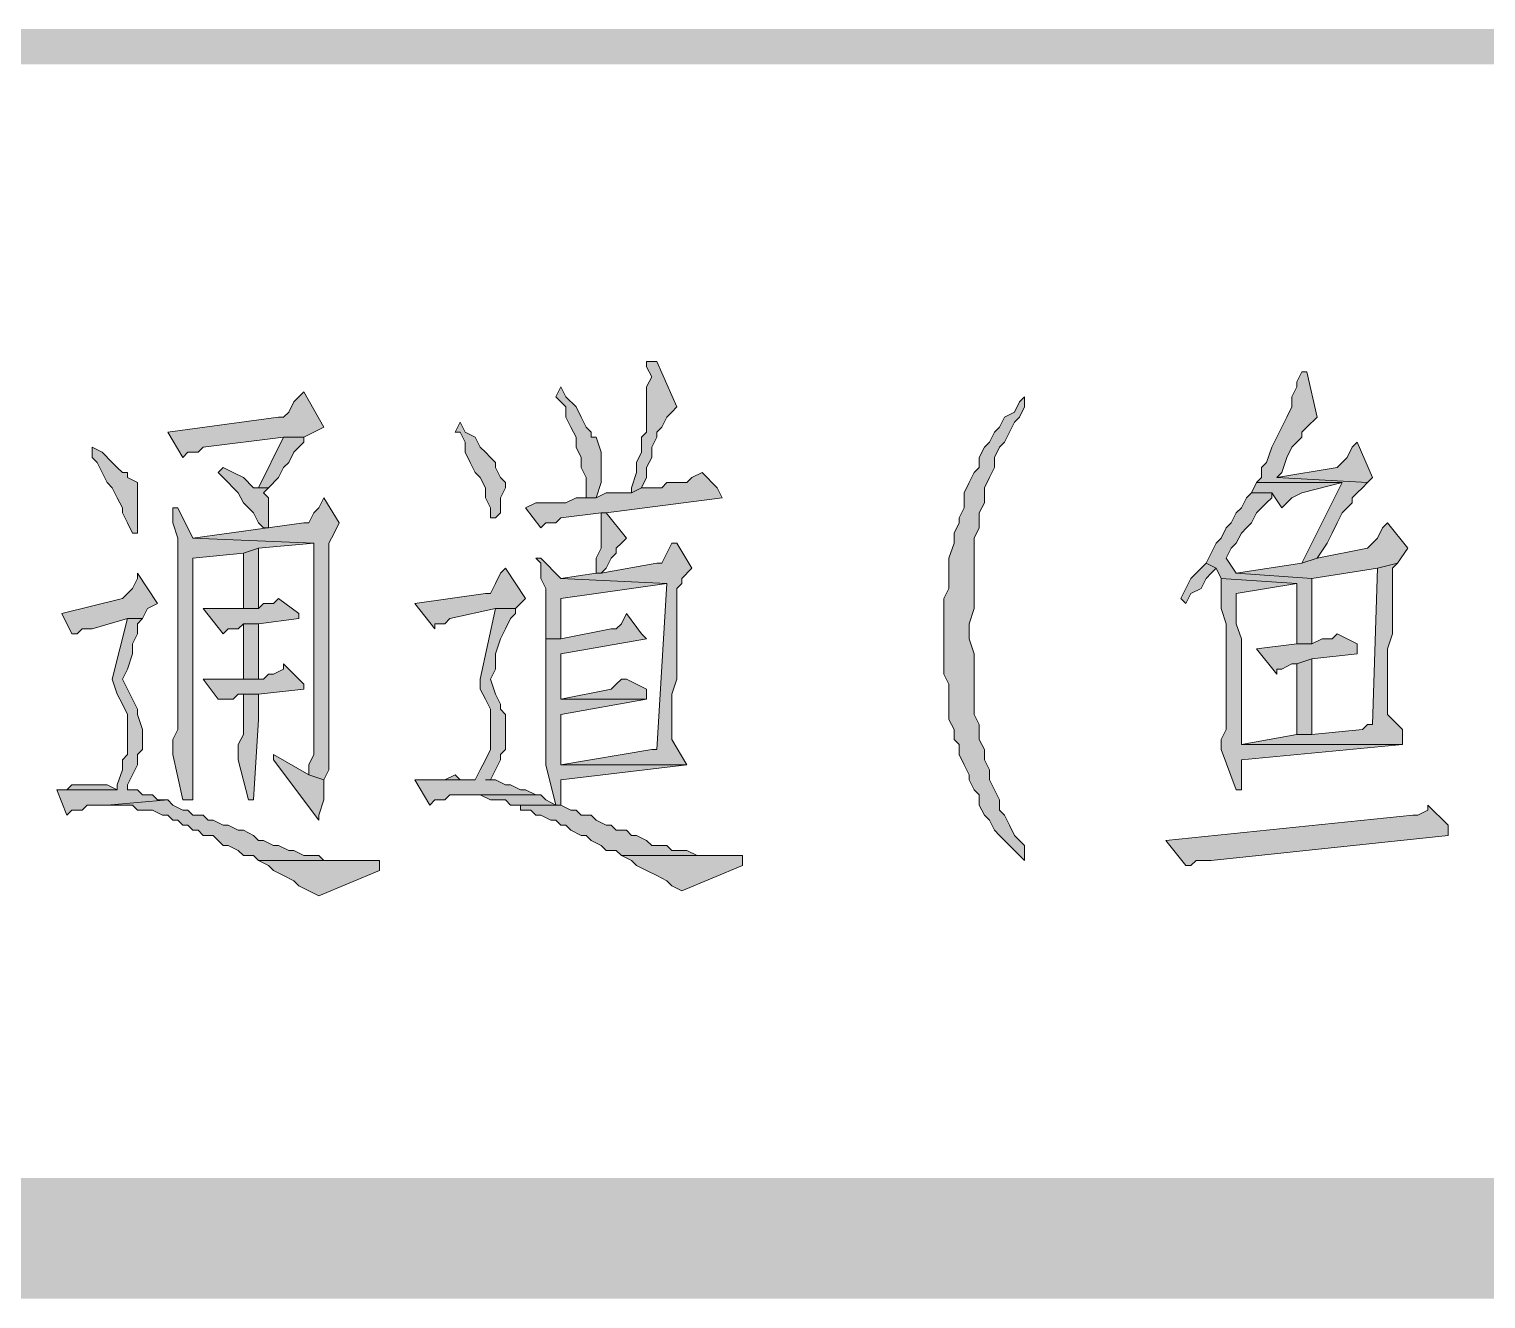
# Model space of a CAD drawing. Header units: inches. Extents: x 20 to 409, y 5 to 283.
# Drawn here: x 98.12 to 110.35, y 5.1 to 15.77 of the extents above; entities that cross this region are included whole.
import ezdxf

# ---------------------------------------------------------------- set-up
doc = ezdxf.new("R2010")
doc.units = ezdxf.units.IN
doc.header["$MEASUREMENT"] = 0
doc.layers.add('C00-00-00', color=7, linetype='Continuous')

msp = doc.modelspace()

# ---------------------------------------------------------------- hatches: boundary and pattern name
at = {"layer": 'C00-00-00'}
h = msp.add_hatch(color=0, dxfattribs=at)
h.dxf.hatch_style = 2
h.paths.add_polyline_path([(28.33, 15.766), (28.33, 15.469), (408.314, 15.766)])
h = msp.add_hatch(color=0, dxfattribs=at)
h.dxf.hatch_style = 2
h.paths.add_polyline_path([(28.33, 15.469), (408.314, 15.766), (408.314, 15.469)])
h = msp.add_hatch(color=0, dxfattribs=at)
h.dxf.hatch_style = 2
h.paths.add_polyline_path([(103.387, 12.972), (103.302, 12.972), (103.302, 12.929), (103.345, 12.845), (103.302, 12.76), (103.302, 12.379), (103.26, 12.337), (103.26, 12.21), (103.218, 12.125), (103.218, 12.04), (103.175, 11.913), (103.175, 11.871), (103.26, 11.913), (103.302, 11.998), (103.302, 12.083), (103.345, 12.167), (103.345, 12.252), (103.387, 12.337), (103.387, 12.379), (103.429, 12.421), (103.472, 12.506), (103.514, 12.548), (103.556, 12.591)])
h = msp.add_hatch(color=0, dxfattribs=at)
h.dxf.hatch_style = 2
h.paths.add_polyline_path([(108.848, 12.887), (108.806, 12.887), (108.763, 12.802), (108.763, 12.76), (108.721, 12.675), (108.721, 12.591), (108.679, 12.506), (108.636, 12.421), (108.594, 12.337), (108.552, 12.252), (108.509, 12.125), (108.467, 12.083), (108.467, 11.998), (108.425, 11.956), (109.144, 11.956), (108.806, 11.278), (108.933, 11.321), (109.017, 11.448), (109.06, 11.532), (109.102, 11.617), (109.144, 11.702), (109.187, 11.744), (109.229, 11.786), (109.229, 11.829), (109.271, 11.871), (109.314, 11.913), (109.356, 11.956), (108.594, 11.998), (108.636, 12.04), (108.679, 12.167), (108.721, 12.252), (108.763, 12.294), (108.806, 12.337), (108.806, 12.379), (108.848, 12.421), (108.933, 12.506)])
h = msp.add_hatch(color=0, dxfattribs=at)
h.dxf.hatch_style = 2
h.paths.add_polyline_path([(102.583, 12.76), (102.54, 12.675), (102.583, 12.633), (102.625, 12.591), (102.625, 12.506), (102.667, 12.421), (102.71, 12.337), (102.71, 12.252), (102.752, 12.167), (102.752, 12.083), (102.794, 11.998), (102.794, 11.829), (102.879, 11.829), (102.921, 11.956), (102.921, 12.21), (102.879, 12.337), (102.837, 12.337), (102.837, 12.379), (102.794, 12.421), (102.752, 12.506), (102.71, 12.591), (102.625, 12.675)])
h = msp.add_hatch(color=0, dxfattribs=at)
h.dxf.hatch_style = 2
h.paths.add_polyline_path([(100.424, 12.718), (100.339, 12.633), (100.297, 12.548), (100.254, 12.506), (100.212, 12.506), (99.281, 12.379), (99.408, 12.167), (99.45, 12.21), (99.535, 12.21), (99.577, 12.252), (100.254, 12.337), (100.424, 12.337), (100.508, 12.379), (100.593, 12.421)])
h = msp.add_hatch(color=0, dxfattribs=at)
h.dxf.hatch_style = 2
h.paths.add_polyline_path([(106.477, 12.675), (106.435, 12.633), (106.393, 12.548), (106.308, 12.506), (106.266, 12.421), (106.223, 12.379), (106.181, 12.294), (106.139, 12.252), (106.096, 12.167), (106.096, 12.083), (106.054, 12.04), (106.012, 11.956), (105.969, 11.871), (105.969, 11.744), (105.927, 11.659), (105.927, 11.617), (105.885, 11.532), (105.885, 11.448), (105.842, 11.321), (105.842, 11.067), (105.8, 10.982), (105.8, 10.855), (105.8, 10.77), (105.8, 10.347), (105.842, 10.262), (105.842, 9.966), (105.885, 9.881), (105.885, 9.797), (105.927, 9.754), (105.927, 9.67), (105.969, 9.585), (106.012, 9.5), (106.012, 9.458), (106.054, 9.373), (106.096, 9.331), (106.096, 9.246), (106.139, 9.162), (106.181, 9.119), (106.223, 9.035), (106.266, 8.992), (106.35, 8.908), (106.393, 8.865), (106.435, 8.823), (106.477, 8.781), (106.477, 8.908), (106.435, 8.95), (106.393, 8.992), (106.35, 9.077), (106.308, 9.162), (106.266, 9.204), (106.266, 9.289), (106.223, 9.373), (106.181, 9.458), (106.181, 9.543), (106.139, 9.627), (106.139, 9.712), (106.096, 9.797), (106.096, 9.924), (106.054, 10.008), (106.054, 10.516), (106.012, 10.643), (106.012, 10.77), (106.054, 10.897), (106.054, 11.49), (106.096, 11.575), (106.096, 11.702), (106.139, 11.786), (106.139, 11.913), (106.181, 11.998), (106.223, 12.083), (106.223, 12.167), (106.266, 12.252), (106.308, 12.294), (106.35, 12.379), (106.393, 12.464), (106.435, 12.506), (106.477, 12.591)])
h = msp.add_hatch(color=0, dxfattribs=at)
h.dxf.hatch_style = 2
h.paths.add_polyline_path([(101.736, 12.464), (101.694, 12.379), (101.736, 12.379), (101.778, 12.294), (101.778, 12.21), (101.821, 12.125), (101.863, 12.04), (101.905, 11.998), (101.948, 11.913), (101.948, 11.829), (101.99, 11.744), (101.99, 11.659), (102.032, 11.659), (102.075, 11.702), (102.075, 11.829), (102.117, 11.913), (102.117, 11.956), (102.075, 11.998), (102.032, 12.083), (102.032, 12.125), (101.99, 12.167), (101.948, 12.21), (101.905, 12.252), (101.863, 12.337), (101.778, 12.379)])
h = msp.add_hatch(color=0, dxfattribs=at)
h.dxf.hatch_style = 2
h.paths.add_polyline_path([(98.646, 12.252), (98.646, 12.167), (98.688, 12.125), (98.73, 12.04), (98.773, 11.956), (98.815, 11.913), (98.857, 11.829), (98.9, 11.744), (98.9, 11.702), (98.942, 11.617), (98.984, 11.532), (99.027, 11.532), (99.027, 11.659), (99.027, 11.956), (98.942, 11.998), (98.942, 12.04), (98.9, 12.04), (98.857, 12.083), (98.815, 12.125), (98.73, 12.21)])
h = msp.add_hatch(color=0, dxfattribs=at)
h.dxf.hatch_style = 2
h.paths.add_polyline_path([(100.424, 12.337), (100.254, 12.337), (100.043, 11.913), (100.127, 11.913), (100.212, 11.998), (100.254, 12.083), (100.297, 12.125), (100.339, 12.21), (100.381, 12.252), (100.424, 12.294)])
h = msp.add_hatch(color=0, dxfattribs=at)
h.dxf.hatch_style = 2
h.paths.add_polyline_path([(109.271, 12.294), (109.229, 12.252), (109.187, 12.167), (109.144, 12.125), (109.102, 12.083), (108.594, 11.998), (109.356, 11.956), (109.398, 11.998)])
h = msp.add_hatch(color=0, dxfattribs=at)
h.dxf.hatch_style = 2
h.paths.add_polyline_path([(99.746, 12.083), (99.704, 12.04), (99.789, 11.956), (99.831, 11.913), (99.873, 11.871), (99.916, 11.786), (99.958, 11.744), (100, 11.702), (100.043, 11.617), (100.085, 11.575), (100.127, 11.575), (100.127, 11.702), (100.127, 11.829), (100.085, 11.871), (100.127, 11.913), (100, 11.913), (99.916, 11.998), (99.831, 12.04)])
h = msp.add_hatch(color=0, dxfattribs=at)
h.dxf.hatch_style = 2
h.paths.add_polyline_path([(103.768, 12.04), (103.683, 11.998), (103.641, 11.956), (103.472, 11.956), (103.429, 11.913), (103.26, 11.913), (103.175, 11.871), (102.964, 11.871), (102.879, 11.829), (102.71, 11.829), (102.625, 11.786), (102.498, 11.786), (102.371, 11.786), (102.286, 11.744), (102.413, 11.575), (102.456, 11.617), (102.54, 11.617), (102.583, 11.659), (102.921, 11.702), (102.964, 11.702), (103.937, 11.829), (103.895, 11.913)])
h = msp.add_hatch(color=0, dxfattribs=at)
h.dxf.hatch_style = 2
h.paths.add_polyline_path([(108.382, 11.871), (108.34, 11.829), (108.298, 11.744), (108.255, 11.702), (108.213, 11.617), (108.171, 11.575), (108.128, 11.49), (108.086, 11.448), (108.044, 11.363), (108.001, 11.278), (108.086, 11.236), (108.128, 11.151), (108.763, 11.109), (108.763, 10.601), (108.89, 10.601), (108.89, 11.151), (108.255, 11.194), (108.171, 11.321), (108.213, 11.405), (108.255, 11.448), (108.298, 11.532), (108.34, 11.575), (108.382, 11.617), (108.425, 11.702), (108.467, 11.744), (108.509, 11.786), (108.552, 11.829), (108.552, 11.871)])
h = msp.add_hatch(color=0, dxfattribs=at)
h.dxf.hatch_style = 2
h.paths.add_polyline_path([(108.425, 11.956), (108.382, 11.871), (108.552, 11.871), (108.636, 11.744), (108.679, 11.786), (108.721, 11.829), (108.806, 11.871), (109.144, 11.956)])
h = msp.add_hatch(color=0, dxfattribs=at)
h.dxf.hatch_style = 2
h.paths.add_polyline_path([(100.593, 11.829), (100.551, 11.744), (100.508, 11.702), (100.466, 11.617), (100.424, 11.617), (99.492, 11.49), (100.508, 11.448), (100.508, 9.67), (100.466, 9.585), (100.466, 9.5), (100.593, 9.458), (100.635, 9.543), (100.635, 11.024), (100.635, 11.109), (100.635, 11.448), (100.678, 11.532), (100.72, 11.617)])
h = msp.add_hatch(color=0, dxfattribs=at)
h.dxf.hatch_style = 2
h.paths.add_polyline_path([(99.365, 11.744), (99.323, 11.744), (99.323, 11.617), (99.365, 11.49), (99.365, 9.881), (99.323, 9.797), (99.323, 9.67), (99.408, 9.289), (99.492, 9.289), (99.492, 11.321), (99.916, 11.363), (100.043, 11.405), (100.508, 11.448), (99.492, 11.49)])
h = msp.add_hatch(color=0, dxfattribs=at)
h.dxf.hatch_style = 2
h.paths.add_polyline_path([(102.964, 11.702), (102.921, 11.702), (102.921, 11.659), (102.921, 11.405), (102.879, 11.321), (102.879, 11.194), (102.921, 11.194), (102.964, 11.236), (103.006, 11.321), (103.048, 11.363), (103.048, 11.405), (103.091, 11.448), (103.133, 11.49)])
h = msp.add_hatch(color=0, dxfattribs=at)
h.dxf.hatch_style = 2
h.paths.add_polyline_path([(109.525, 11.617), (109.483, 11.575), (109.441, 11.49), (109.398, 11.448), (109.356, 11.405), (108.933, 11.321), (108.806, 11.278), (108.255, 11.194), (108.89, 11.151), (109.441, 11.236), (109.61, 11.278), (109.695, 11.405)])
h = msp.add_hatch(color=0, dxfattribs=at)
h.dxf.hatch_style = 2
h.paths.add_polyline_path([(100.043, 11.405), (99.916, 11.363), (99.916, 10.897), (100.043, 10.897)])
h = msp.add_hatch(color=0, dxfattribs=at)
h.dxf.hatch_style = 2
h.paths.add_polyline_path([(103.556, 11.448), (103.514, 11.448), (103.472, 11.363), (103.429, 11.278), (103.387, 11.278), (102.921, 11.194), (102.879, 11.194), (102.583, 11.151), (103.472, 11.109), (103.387, 9.712), (103.345, 9.712), (102.583, 9.585), (103.641, 9.585), (103.514, 9.797), (103.514, 10.178), (103.556, 10.305), (103.556, 10.94), (103.556, 11.024), (103.556, 11.067), (103.599, 11.109), (103.599, 11.151), (103.683, 11.236)])
h = msp.add_hatch(color=0, dxfattribs=at)
h.dxf.hatch_style = 2
h.paths.add_polyline_path([(102.413, 11.321), (102.371, 11.321), (102.413, 11.278), (102.413, 11.151), (102.456, 11.067), (102.456, 10.643), (102.583, 10.643), (102.583, 10.982), (103.472, 11.109), (102.583, 11.151)])
h = msp.add_hatch(color=0, dxfattribs=at)
h.dxf.hatch_style = 2
h.paths.add_polyline_path([(108.001, 11.278), (107.959, 11.236), (107.874, 11.151), (107.832, 11.067), (107.79, 10.982), (107.832, 10.94), (107.874, 11.024), (107.959, 11.067), (108.001, 11.151), (108.044, 11.194), (108.086, 11.236)])
h = msp.add_hatch(color=0, dxfattribs=at)
h.dxf.hatch_style = 2
h.paths.add_polyline_path([(109.61, 11.278), (109.441, 11.236), (109.398, 9.924), (109.356, 9.924), (109.314, 9.881), (108.89, 9.839), (108.763, 9.839), (108.298, 9.754), (109.652, 9.754), (109.652, 9.881), (109.525, 10.008), (109.525, 10.559), (109.568, 10.686), (109.568, 11.151), (109.568, 11.236)])
h = msp.add_hatch(color=0, dxfattribs=at)
h.dxf.hatch_style = 2
h.paths.add_polyline_path([(99.027, 11.194), (99.027, 11.151), (98.984, 11.067), (98.942, 11.024), (98.9, 10.982), (98.392, 10.855), (98.476, 10.686), (98.519, 10.686), (98.561, 10.728), (98.646, 10.728), (98.942, 10.813), (99.069, 10.813), (99.111, 10.897), (99.196, 10.94)])
h = msp.add_hatch(color=0, dxfattribs=at)
h.dxf.hatch_style = 2
h.paths.add_polyline_path([(102.117, 11.236), (102.075, 11.194), (102.032, 11.109), (101.99, 11.024), (101.948, 11.024), (101.355, 10.94), (101.524, 10.728), (101.524, 10.77), (101.609, 10.77), (101.651, 10.813), (102.032, 10.897), (102.202, 10.897), (102.244, 10.94), (102.286, 10.982)])
h = msp.add_hatch(color=0, dxfattribs=at)
h.dxf.hatch_style = 2
h.paths.add_polyline_path([(108.128, 11.151), (108.128, 10.897), (108.171, 10.77), (108.171, 9.881), (108.128, 9.797), (108.128, 9.712), (108.255, 9.373), (108.298, 9.373), (108.298, 9.416), (108.298, 9.627), (109.652, 9.754), (108.298, 9.754), (108.298, 10.643), (108.255, 10.77), (108.255, 11.024), (108.763, 11.109)])
h = msp.add_hatch(color=0, dxfattribs=at)
h.dxf.hatch_style = 2
h.paths.add_polyline_path([(100.212, 10.982), (100.17, 10.94), (100.085, 10.94), (100.043, 10.897), (99.577, 10.897), (99.746, 10.686), (99.789, 10.728), (99.873, 10.728), (99.916, 10.77), (100.043, 10.77), (100.381, 10.813), (100.381, 10.855)])
h = msp.add_hatch(color=0, dxfattribs=at)
h.dxf.hatch_style = 2
h.paths.add_polyline_path([(102.202, 10.897), (102.032, 10.897), (101.905, 10.305), (101.905, 10.22), (101.948, 10.135), (101.99, 10.051), (101.99, 9.712), (101.948, 9.627), (101.905, 9.543), (101.863, 9.458), (101.355, 9.458), (101.482, 9.246), (101.524, 9.289), (101.609, 9.289), (101.651, 9.331), (102.371, 9.331), (102.286, 9.373), (102.244, 9.373), (102.159, 9.416), (102.117, 9.416), (102.032, 9.458), (101.948, 9.458), (101.99, 9.458), (102.032, 9.543), (102.075, 9.627), (102.075, 9.67), (102.117, 9.712), (102.117, 10.008), (102.075, 10.051), (102.075, 10.093), (102.032, 10.178), (101.99, 10.305), (102.032, 10.389), (102.032, 10.516), (102.075, 10.643), (102.117, 10.728), (102.159, 10.813), (102.202, 10.855)])
h = msp.add_hatch(color=0, dxfattribs=at)
h.dxf.hatch_style = 2
h.paths.add_polyline_path([(99.069, 10.813), (98.942, 10.813), (98.815, 10.305), (98.857, 10.178), (98.9, 10.093), (98.942, 10.008), (98.942, 9.67), (98.9, 9.627), (98.9, 9.543), (98.857, 9.416), (98.857, 9.373), (98.349, 9.373), (98.434, 9.162), (98.476, 9.204), (98.561, 9.204), (98.603, 9.246), (98.773, 9.246), (99.281, 9.289), (99.238, 9.289), (99.196, 9.289), (99.154, 9.331), (99.069, 9.331), (99.027, 9.373), (98.942, 9.373), (98.942, 9.416), (98.984, 9.5), (99.027, 9.585), (99.027, 9.67), (99.069, 9.712), (99.069, 9.881), (99.027, 10.008), (99.027, 10.051), (98.984, 10.135), (98.942, 10.22), (98.9, 10.305), (98.942, 10.389), (98.984, 10.516), (98.984, 10.601), (99.027, 10.686), (99.027, 10.77)])
h = msp.add_hatch(color=0, dxfattribs=at)
h.dxf.hatch_style = 2
h.paths.add_polyline_path([(100.043, 10.77), (99.916, 10.77), (99.916, 10.643), (99.916, 10.305), (100.043, 10.305)])
h = msp.add_hatch(color=0, dxfattribs=at)
h.dxf.hatch_style = 2
h.paths.add_polyline_path([(103.133, 10.855), (103.091, 10.77), (103.048, 10.728), (103.006, 10.728), (102.583, 10.643), (102.456, 10.643), (102.456, 10.516), (102.456, 9.585), (102.54, 9.246), (102.159, 9.246), (102.244, 9.246), (102.244, 9.204), (102.286, 9.204), (102.329, 9.204), (102.371, 9.162), (102.413, 9.162), (102.498, 9.119), (102.54, 9.119), (102.583, 9.077), (102.625, 9.077), (102.667, 9.035), (102.752, 8.992), (102.794, 8.992), (102.837, 8.95), (102.921, 8.908), (102.964, 8.865), (103.048, 8.865), (103.091, 8.823), (104.022, 8.823), (103.937, 8.823), (103.726, 8.823), (103.641, 8.865), (103.514, 8.865), (103.472, 8.908), (103.345, 8.908), (103.302, 8.95), (103.218, 8.992), (103.175, 8.992), (103.133, 9.035), (103.048, 9.035), (103.006, 9.077), (102.964, 9.077), (102.879, 9.119), (102.837, 9.162), (102.752, 9.162), (102.71, 9.204), (102.667, 9.204), (102.583, 9.246), (102.54, 9.246), (102.583, 9.246), (102.583, 9.458), (103.641, 9.585), (102.583, 9.585), (102.583, 9.67), (102.583, 10.008), (103.302, 10.135), (102.583, 10.135), (102.583, 10.22), (102.583, 10.516), (103.302, 10.643), (103.26, 10.686)])
h = msp.add_hatch(color=0, dxfattribs=at)
h.dxf.hatch_style = 2
h.paths.add_polyline_path([(109.102, 10.686), (109.06, 10.643), (108.975, 10.643), (108.89, 10.601), (108.763, 10.601), (108.425, 10.559), (108.594, 10.347), (108.594, 10.389), (108.636, 10.389), (108.721, 10.432), (108.763, 10.432), (108.89, 10.474), (109.271, 10.516), (109.271, 10.601)])
h = msp.add_hatch(color=0, dxfattribs=at)
h.dxf.hatch_style = 2
h.paths.add_polyline_path([(100.254, 10.432), (100.254, 10.389), (100.17, 10.347), (100.127, 10.347), (100.085, 10.305), (99.577, 10.305), (99.704, 10.135), (99.831, 10.135), (99.873, 10.178), (100.043, 10.178), (100.424, 10.22), (100.424, 10.262)])
h = msp.add_hatch(color=0, dxfattribs=at)
h.dxf.hatch_style = 2
h.paths.add_polyline_path([(108.89, 10.474), (108.763, 10.432), (108.763, 9.839), (108.89, 9.839)])
h = msp.add_hatch(color=0, dxfattribs=at)
h.dxf.hatch_style = 2
h.paths.add_polyline_path([(103.133, 10.305), (103.091, 10.305), (103.048, 10.262), (103.006, 10.22), (102.583, 10.135), (103.302, 10.135), (103.302, 10.22)])
h = msp.add_hatch(color=0, dxfattribs=at)
h.dxf.hatch_style = 2
h.paths.add_polyline_path([(100.043, 10.178), (99.916, 10.178), (99.916, 10.093), (99.916, 9.839), (99.873, 9.754), (99.873, 9.627), (99.958, 9.289), (100, 9.289), (100.043, 9.966)])
h = msp.add_hatch(color=0, dxfattribs=at)
h.dxf.hatch_style = 2
h.paths.add_polyline_path([(100.17, 9.67), (100.17, 9.627), (100.551, 9.119), (100.551, 9.162), (100.593, 9.289), (100.593, 9.458), (100.466, 9.5)])
h = msp.add_hatch(color=0, dxfattribs=at)
h.dxf.hatch_style = 2
h.paths.add_polyline_path([(101.694, 9.5), (101.609, 9.458), (101.44, 9.458), (101.863, 9.458), (101.736, 9.458)])
h = msp.add_hatch(color=0, dxfattribs=at)
h.dxf.hatch_style = 2
h.paths.add_polyline_path([(98.603, 9.416), (98.476, 9.416), (98.434, 9.373), (98.349, 9.373), (98.857, 9.373), (98.773, 9.416)])
h = msp.add_hatch(color=0, dxfattribs=at)
h.dxf.hatch_style = 2
h.paths.add_polyline_path([(102.371, 9.331), (101.778, 9.331), (101.863, 9.331), (101.905, 9.331), (101.99, 9.289), (102.117, 9.289), (102.159, 9.246), (102.54, 9.246), (102.456, 9.289), (102.413, 9.331)])
h = msp.add_hatch(color=0, dxfattribs=at)
h.dxf.hatch_style = 2
h.paths.add_polyline_path([(99.281, 9.289), (98.773, 9.246), (98.984, 9.246), (99.027, 9.204), (99.154, 9.204), (99.238, 9.162), (99.281, 9.162), (99.323, 9.119), (99.365, 9.119), (99.408, 9.077), (99.45, 9.077), (99.492, 9.035), (99.535, 9.035), (99.577, 8.992), (99.662, 8.992), (99.704, 8.95), (99.746, 8.908), (99.789, 8.908), (99.873, 8.865), (99.916, 8.823), (100, 8.823), (100.043, 8.781), (100.889, 8.781), (100.847, 8.781), (100.593, 8.781), (100.551, 8.823), (100.424, 8.823), (100.339, 8.865), (100.297, 8.865), (100.212, 8.908), (100.17, 8.908), (100.085, 8.95), (100.043, 8.95), (100, 8.992), (99.916, 9.035), (99.873, 9.035), (99.789, 9.077), (99.746, 9.077), (99.662, 9.119), (99.619, 9.119), (99.577, 9.162), (99.492, 9.162), (99.45, 9.204), (99.408, 9.204), (99.323, 9.246)])
h = msp.add_hatch(color=0, dxfattribs=at)
h.dxf.hatch_style = 2
h.paths.add_polyline_path([(109.864, 9.246), (109.864, 9.204), (109.779, 9.162), (109.737, 9.162), (107.663, 8.95), (107.832, 8.738), (107.874, 8.738), (107.917, 8.781), (108.044, 8.781), (110.033, 8.992), (110.033, 9.077)])
h = msp.add_hatch(color=0, dxfattribs=at)
h.dxf.hatch_style = 2
h.paths.add_polyline_path([(104.107, 8.823), (103.091, 8.823), (103.175, 8.781), (103.218, 8.738), (103.302, 8.696), (103.387, 8.654), (103.472, 8.611), (103.514, 8.569), (103.599, 8.527), (104.107, 8.738)])
h = msp.add_hatch(color=0, dxfattribs=at)
h.dxf.hatch_style = 2
h.paths.add_polyline_path([(101.059, 8.781), (100.043, 8.781), (100.127, 8.738), (100.17, 8.696), (100.254, 8.654), (100.339, 8.611), (100.381, 8.569), (100.466, 8.527), (100.551, 8.484), (101.059, 8.696)])
h = msp.add_hatch(color=0, dxfattribs=at)
h.dxf.hatch_style = 2
h.paths.add_polyline_path([(28.838, 6.114), (27.822, 5.098), (407.806, 6.114)])
h = msp.add_hatch(color=0, dxfattribs=at)
h.dxf.hatch_style = 2
h.paths.add_polyline_path([(27.822, 5.098), (407.806, 6.114), (408.822, 5.098)])

# ---------------------------------------------------------------- linework, layer by layer
at = {"layer": 'C00-00-00', "color": 0, "lineweight": 0}
for points in [[(103.387, 12.972), (103.302, 12.972), (103.302, 12.929), (103.345, 12.845), (103.302, 12.76), (103.302, 12.379), (103.26, 12.337), (103.26, 12.21), (103.218, 12.125), (103.218, 12.04), (103.175, 11.913), (103.175, 11.871), (103.26, 11.913), (103.302, 11.998), (103.302, 12.083), (103.345, 12.167), (103.345, 12.252), (103.387, 12.337), (103.387, 12.379), (103.429, 12.421), (103.472, 12.506), (103.514, 12.548), (103.556, 12.591)], [(108.848, 12.887), (108.806, 12.887), (108.763, 12.802), (108.763, 12.76), (108.721, 12.675), (108.721, 12.591), (108.679, 12.506), (108.636, 12.421), (108.594, 12.337), (108.552, 12.252), (108.509, 12.125), (108.467, 12.083), (108.467, 11.998), (108.425, 11.956), (109.144, 11.956), (108.806, 11.278), (108.933, 11.321), (109.017, 11.448), (109.06, 11.532), (109.102, 11.617), (109.144, 11.702), (109.187, 11.744), (109.229, 11.786), (109.229, 11.829), (109.271, 11.871), (109.314, 11.913), (109.356, 11.956), (108.594, 11.998), (108.636, 12.04), (108.679, 12.167), (108.721, 12.252), (108.763, 12.294), (108.806, 12.337), (108.806, 12.379), (108.848, 12.421), (108.933, 12.506)], [(102.583, 12.76), (102.54, 12.675), (102.583, 12.633), (102.625, 12.591), (102.625, 12.506), (102.667, 12.421), (102.71, 12.337), (102.71, 12.252), (102.752, 12.167), (102.752, 12.083), (102.794, 11.998), (102.794, 11.829), (102.879, 11.829), (102.921, 11.956), (102.921, 12.21), (102.879, 12.337), (102.837, 12.337), (102.837, 12.379), (102.794, 12.421), (102.752, 12.506), (102.71, 12.591), (102.625, 12.675)], [(100.424, 12.718), (100.339, 12.633), (100.297, 12.548), (100.254, 12.506), (100.212, 12.506), (99.281, 12.379), (99.408, 12.167), (99.45, 12.21), (99.535, 12.21), (99.577, 12.252), (100.254, 12.337), (100.424, 12.337), (100.508, 12.379), (100.593, 12.421)], [(106.477, 12.675), (106.435, 12.633), (106.393, 12.548), (106.308, 12.506), (106.266, 12.421), (106.223, 12.379), (106.181, 12.294), (106.139, 12.252), (106.096, 12.167), (106.096, 12.083), (106.054, 12.04), (106.012, 11.956), (105.969, 11.871), (105.969, 11.744), (105.927, 11.659), (105.927, 11.617), (105.885, 11.532), (105.885, 11.448), (105.842, 11.321), (105.842, 11.067), (105.8, 10.982), (105.8, 10.855), (105.8, 10.77), (105.8, 10.347), (105.842, 10.262), (105.842, 9.966), (105.885, 9.881), (105.885, 9.797), (105.927, 9.754), (105.927, 9.67), (105.969, 9.585), (106.012, 9.5), (106.012, 9.458), (106.054, 9.373), (106.096, 9.331), (106.096, 9.246), (106.139, 9.162), (106.181, 9.119), (106.223, 9.035), (106.266, 8.992), (106.35, 8.908), (106.393, 8.865), (106.435, 8.823), (106.477, 8.781), (106.477, 8.908), (106.435, 8.95), (106.393, 8.992), (106.35, 9.077), (106.308, 9.162), (106.266, 9.204), (106.266, 9.289), (106.223, 9.373), (106.181, 9.458), (106.181, 9.543), (106.139, 9.627), (106.139, 9.712), (106.096, 9.797), (106.096, 9.924), (106.054, 10.008), (106.054, 10.516), (106.012, 10.643), (106.012, 10.77), (106.054, 10.897), (106.054, 11.49), (106.096, 11.575), (106.096, 11.702), (106.139, 11.786), (106.139, 11.913), (106.181, 11.998), (106.223, 12.083), (106.223, 12.167), (106.266, 12.252), (106.308, 12.294), (106.35, 12.379), (106.393, 12.464), (106.435, 12.506), (106.477, 12.591)], [(101.736, 12.464), (101.694, 12.379), (101.736, 12.379), (101.778, 12.294), (101.778, 12.21), (101.821, 12.125), (101.863, 12.04), (101.905, 11.998), (101.948, 11.913), (101.948, 11.829), (101.99, 11.744), (101.99, 11.659), (102.032, 11.659), (102.075, 11.702), (102.075, 11.829), (102.117, 11.913), (102.117, 11.956), (102.075, 11.998), (102.032, 12.083), (102.032, 12.125), (101.99, 12.167), (101.948, 12.21), (101.905, 12.252), (101.863, 12.337), (101.778, 12.379)], [(98.646, 12.252), (98.646, 12.167), (98.688, 12.125), (98.73, 12.04), (98.773, 11.956), (98.815, 11.913), (98.857, 11.829), (98.9, 11.744), (98.9, 11.702), (98.942, 11.617), (98.984, 11.532), (99.027, 11.532), (99.027, 11.659), (99.027, 11.956), (98.942, 11.998), (98.942, 12.04), (98.9, 12.04), (98.857, 12.083), (98.815, 12.125), (98.73, 12.21)], [(100.424, 12.337), (100.254, 12.337), (100.043, 11.913), (100.127, 11.913), (100.212, 11.998), (100.254, 12.083), (100.297, 12.125), (100.339, 12.21), (100.381, 12.252), (100.424, 12.294)], [(109.271, 12.294), (109.229, 12.252), (109.187, 12.167), (109.144, 12.125), (109.102, 12.083), (108.594, 11.998), (109.356, 11.956), (109.398, 11.998)], [(99.746, 12.083), (99.704, 12.04), (99.789, 11.956), (99.831, 11.913), (99.873, 11.871), (99.916, 11.786), (99.958, 11.744), (100, 11.702), (100.043, 11.617), (100.085, 11.575), (100.127, 11.575), (100.127, 11.702), (100.127, 11.829), (100.085, 11.871), (100.127, 11.913), (100, 11.913), (99.916, 11.998), (99.831, 12.04)], [(103.768, 12.04), (103.683, 11.998), (103.641, 11.956), (103.472, 11.956), (103.429, 11.913), (103.26, 11.913), (103.175, 11.871), (102.964, 11.871), (102.879, 11.829), (102.71, 11.829), (102.625, 11.786), (102.498, 11.786), (102.371, 11.786), (102.286, 11.744), (102.413, 11.575), (102.456, 11.617), (102.54, 11.617), (102.583, 11.659), (102.921, 11.702), (102.964, 11.702), (103.937, 11.829), (103.895, 11.913)], [(108.382, 11.871), (108.34, 11.829), (108.298, 11.744), (108.255, 11.702), (108.213, 11.617), (108.171, 11.575), (108.128, 11.49), (108.086, 11.448), (108.044, 11.363), (108.001, 11.278), (108.086, 11.236), (108.128, 11.151), (108.763, 11.109), (108.763, 10.601), (108.89, 10.601), (108.89, 11.151), (108.255, 11.194), (108.171, 11.321), (108.213, 11.405), (108.255, 11.448), (108.298, 11.532), (108.34, 11.575), (108.382, 11.617), (108.425, 11.702), (108.467, 11.744), (108.509, 11.786), (108.552, 11.829), (108.552, 11.871)], [(108.425, 11.956), (108.382, 11.871), (108.552, 11.871), (108.636, 11.744), (108.679, 11.786), (108.721, 11.829), (108.806, 11.871), (109.144, 11.956)], [(100.593, 11.829), (100.551, 11.744), (100.508, 11.702), (100.466, 11.617), (100.424, 11.617), (99.492, 11.49), (100.508, 11.448), (100.508, 9.67), (100.466, 9.585), (100.466, 9.5), (100.593, 9.458), (100.635, 9.543), (100.635, 11.024), (100.635, 11.109), (100.635, 11.448), (100.678, 11.532), (100.72, 11.617)], [(99.365, 11.744), (99.323, 11.744), (99.323, 11.617), (99.365, 11.49), (99.365, 9.881), (99.323, 9.797), (99.323, 9.67), (99.408, 9.289), (99.492, 9.289), (99.492, 11.321), (99.916, 11.363), (100.043, 11.405), (100.508, 11.448), (99.492, 11.49)], [(102.964, 11.702), (102.921, 11.702), (102.921, 11.659), (102.921, 11.405), (102.879, 11.321), (102.879, 11.194), (102.921, 11.194), (102.964, 11.236), (103.006, 11.321), (103.048, 11.363), (103.048, 11.405), (103.091, 11.448), (103.133, 11.49)], [(109.525, 11.617), (109.483, 11.575), (109.441, 11.49), (109.398, 11.448), (109.356, 11.405), (108.933, 11.321), (108.806, 11.278), (108.255, 11.194), (108.89, 11.151), (109.441, 11.236), (109.61, 11.278), (109.695, 11.405)], [(100.043, 11.405), (99.916, 11.363), (99.916, 10.897), (100.043, 10.897)], [(103.556, 11.448), (103.514, 11.448), (103.472, 11.363), (103.429, 11.278), (103.387, 11.278), (102.921, 11.194), (102.879, 11.194), (102.583, 11.151), (103.472, 11.109), (103.387, 9.712), (103.345, 9.712), (102.583, 9.585), (103.641, 9.585), (103.514, 9.797), (103.514, 10.178), (103.556, 10.305), (103.556, 10.94), (103.556, 11.024), (103.556, 11.067), (103.599, 11.109), (103.599, 11.151), (103.683, 11.236)], [(102.413, 11.321), (102.371, 11.321), (102.413, 11.278), (102.413, 11.151), (102.456, 11.067), (102.456, 10.643), (102.583, 10.643), (102.583, 10.982), (103.472, 11.109), (102.583, 11.151)], [(108.001, 11.278), (107.959, 11.236), (107.874, 11.151), (107.832, 11.067), (107.79, 10.982), (107.832, 10.94), (107.874, 11.024), (107.959, 11.067), (108.001, 11.151), (108.044, 11.194), (108.086, 11.236)], [(109.61, 11.278), (109.441, 11.236), (109.398, 9.924), (109.356, 9.924), (109.314, 9.881), (108.89, 9.839), (108.763, 9.839), (108.298, 9.754), (109.652, 9.754), (109.652, 9.881), (109.525, 10.008), (109.525, 10.559), (109.568, 10.686), (109.568, 11.151), (109.568, 11.236)], [(99.027, 11.194), (99.027, 11.151), (98.984, 11.067), (98.942, 11.024), (98.9, 10.982), (98.392, 10.855), (98.476, 10.686), (98.519, 10.686), (98.561, 10.728), (98.646, 10.728), (98.942, 10.813), (99.069, 10.813), (99.111, 10.897), (99.196, 10.94)], [(102.117, 11.236), (102.075, 11.194), (102.032, 11.109), (101.99, 11.024), (101.948, 11.024), (101.355, 10.94), (101.524, 10.728), (101.524, 10.77), (101.609, 10.77), (101.651, 10.813), (102.032, 10.897), (102.202, 10.897), (102.244, 10.94), (102.286, 10.982)], [(108.128, 11.151), (108.128, 10.897), (108.171, 10.77), (108.171, 9.881), (108.128, 9.797), (108.128, 9.712), (108.255, 9.373), (108.298, 9.373), (108.298, 9.416), (108.298, 9.627), (109.652, 9.754), (108.298, 9.754), (108.298, 10.643), (108.255, 10.77), (108.255, 11.024), (108.763, 11.109)], [(100.212, 10.982), (100.17, 10.94), (100.085, 10.94), (100.043, 10.897), (99.577, 10.897), (99.746, 10.686), (99.789, 10.728), (99.873, 10.728), (99.916, 10.77), (100.043, 10.77), (100.381, 10.813), (100.381, 10.855)], [(102.202, 10.897), (102.032, 10.897), (101.905, 10.305), (101.905, 10.22), (101.948, 10.135), (101.99, 10.051), (101.99, 9.712), (101.948, 9.627), (101.905, 9.543), (101.863, 9.458), (101.355, 9.458), (101.482, 9.246), (101.524, 9.289), (101.609, 9.289), (101.651, 9.331), (102.371, 9.331), (102.286, 9.373), (102.244, 9.373), (102.159, 9.416), (102.117, 9.416), (102.032, 9.458), (101.948, 9.458), (101.99, 9.458), (102.032, 9.543), (102.075, 9.627), (102.075, 9.67), (102.117, 9.712), (102.117, 10.008), (102.075, 10.051), (102.075, 10.093), (102.032, 10.178), (101.99, 10.305), (102.032, 10.389), (102.032, 10.516), (102.075, 10.643), (102.117, 10.728), (102.159, 10.813), (102.202, 10.855)], [(99.069, 10.813), (98.942, 10.813), (98.815, 10.305), (98.857, 10.178), (98.9, 10.093), (98.942, 10.008), (98.942, 9.67), (98.9, 9.627), (98.9, 9.543), (98.857, 9.416), (98.857, 9.373), (98.349, 9.373), (98.434, 9.162), (98.476, 9.204), (98.561, 9.204), (98.603, 9.246), (98.773, 9.246), (99.281, 9.289), (99.238, 9.289), (99.196, 9.289), (99.154, 9.331), (99.069, 9.331), (99.027, 9.373), (98.942, 9.373), (98.942, 9.416), (98.984, 9.5), (99.027, 9.585), (99.027, 9.67), (99.069, 9.712), (99.069, 9.881), (99.027, 10.008), (99.027, 10.051), (98.984, 10.135), (98.942, 10.22), (98.9, 10.305), (98.942, 10.389), (98.984, 10.516), (98.984, 10.601), (99.027, 10.686), (99.027, 10.77)], [(100.043, 10.77), (99.916, 10.77), (99.916, 10.643), (99.916, 10.305), (100.043, 10.305)], [(103.133, 10.855), (103.091, 10.77), (103.048, 10.728), (103.006, 10.728), (102.583, 10.643), (102.456, 10.643), (102.456, 10.516), (102.456, 9.585), (102.54, 9.246), (102.159, 9.246), (102.244, 9.246), (102.244, 9.204), (102.286, 9.204), (102.329, 9.204), (102.371, 9.162), (102.413, 9.162), (102.498, 9.119), (102.54, 9.119), (102.583, 9.077), (102.625, 9.077), (102.667, 9.035), (102.752, 8.992), (102.794, 8.992), (102.837, 8.95), (102.921, 8.908), (102.964, 8.865), (103.048, 8.865), (103.091, 8.823), (104.022, 8.823), (103.937, 8.823), (103.726, 8.823), (103.641, 8.865), (103.514, 8.865), (103.472, 8.908), (103.345, 8.908), (103.302, 8.95), (103.218, 8.992), (103.175, 8.992), (103.133, 9.035), (103.048, 9.035), (103.006, 9.077), (102.964, 9.077), (102.879, 9.119), (102.837, 9.162), (102.752, 9.162), (102.71, 9.204), (102.667, 9.204), (102.583, 9.246), (102.54, 9.246), (102.583, 9.246), (102.583, 9.458), (103.641, 9.585), (102.583, 9.585), (102.583, 9.67), (102.583, 10.008), (103.302, 10.135), (102.583, 10.135), (102.583, 10.22), (102.583, 10.516), (103.302, 10.643), (103.26, 10.686)], [(109.102, 10.686), (109.06, 10.643), (108.975, 10.643), (108.89, 10.601), (108.763, 10.601), (108.425, 10.559), (108.594, 10.347), (108.594, 10.389), (108.636, 10.389), (108.721, 10.432), (108.763, 10.432), (108.89, 10.474), (109.271, 10.516), (109.271, 10.601)], [(100.254, 10.432), (100.254, 10.389), (100.17, 10.347), (100.127, 10.347), (100.085, 10.305), (99.577, 10.305), (99.704, 10.135), (99.831, 10.135), (99.873, 10.178), (100.043, 10.178), (100.424, 10.22), (100.424, 10.262)], [(108.89, 10.474), (108.763, 10.432), (108.763, 9.839), (108.89, 9.839)], [(103.133, 10.305), (103.091, 10.305), (103.048, 10.262), (103.006, 10.22), (102.583, 10.135), (103.302, 10.135), (103.302, 10.22)], [(100.043, 10.178), (99.916, 10.178), (99.916, 10.093), (99.916, 9.839), (99.873, 9.754), (99.873, 9.627), (99.958, 9.289), (100, 9.289), (100.043, 9.966)], [(100.17, 9.67), (100.17, 9.627), (100.551, 9.119), (100.551, 9.162), (100.593, 9.289), (100.593, 9.458), (100.466, 9.5)], [(101.694, 9.5), (101.609, 9.458), (101.44, 9.458), (101.863, 9.458), (101.736, 9.458)], [(98.603, 9.416), (98.476, 9.416), (98.434, 9.373), (98.349, 9.373), (98.857, 9.373), (98.773, 9.416)], [(102.371, 9.331), (101.778, 9.331), (101.863, 9.331), (101.905, 9.331), (101.99, 9.289), (102.117, 9.289), (102.159, 9.246), (102.54, 9.246), (102.456, 9.289), (102.413, 9.331)], [(99.281, 9.289), (98.773, 9.246), (98.984, 9.246), (99.027, 9.204), (99.154, 9.204), (99.238, 9.162), (99.281, 9.162), (99.323, 9.119), (99.365, 9.119), (99.408, 9.077), (99.45, 9.077), (99.492, 9.035), (99.535, 9.035), (99.577, 8.992), (99.662, 8.992), (99.704, 8.95), (99.746, 8.908), (99.789, 8.908), (99.873, 8.865), (99.916, 8.823), (100, 8.823), (100.043, 8.781), (100.889, 8.781), (100.847, 8.781), (100.593, 8.781), (100.551, 8.823), (100.424, 8.823), (100.339, 8.865), (100.297, 8.865), (100.212, 8.908), (100.17, 8.908), (100.085, 8.95), (100.043, 8.95), (100, 8.992), (99.916, 9.035), (99.873, 9.035), (99.789, 9.077), (99.746, 9.077), (99.662, 9.119), (99.619, 9.119), (99.577, 9.162), (99.492, 9.162), (99.45, 9.204), (99.408, 9.204), (99.323, 9.246)], [(109.864, 9.246), (109.864, 9.204), (109.779, 9.162), (109.737, 9.162), (107.663, 8.95), (107.832, 8.738), (107.874, 8.738), (107.917, 8.781), (108.044, 8.781), (110.033, 8.992), (110.033, 9.077)], [(104.107, 8.823), (103.091, 8.823), (103.175, 8.781), (103.218, 8.738), (103.302, 8.696), (103.387, 8.654), (103.472, 8.611), (103.514, 8.569), (103.599, 8.527), (104.107, 8.738)], [(101.059, 8.781), (100.043, 8.781), (100.127, 8.738), (100.17, 8.696), (100.254, 8.654), (100.339, 8.611), (100.381, 8.569), (100.466, 8.527), (100.551, 8.484), (101.059, 8.696)]]:
    msp.add_lwpolyline(points, close=True, dxfattribs=at)

doc.saveas('drawing.dxf')
